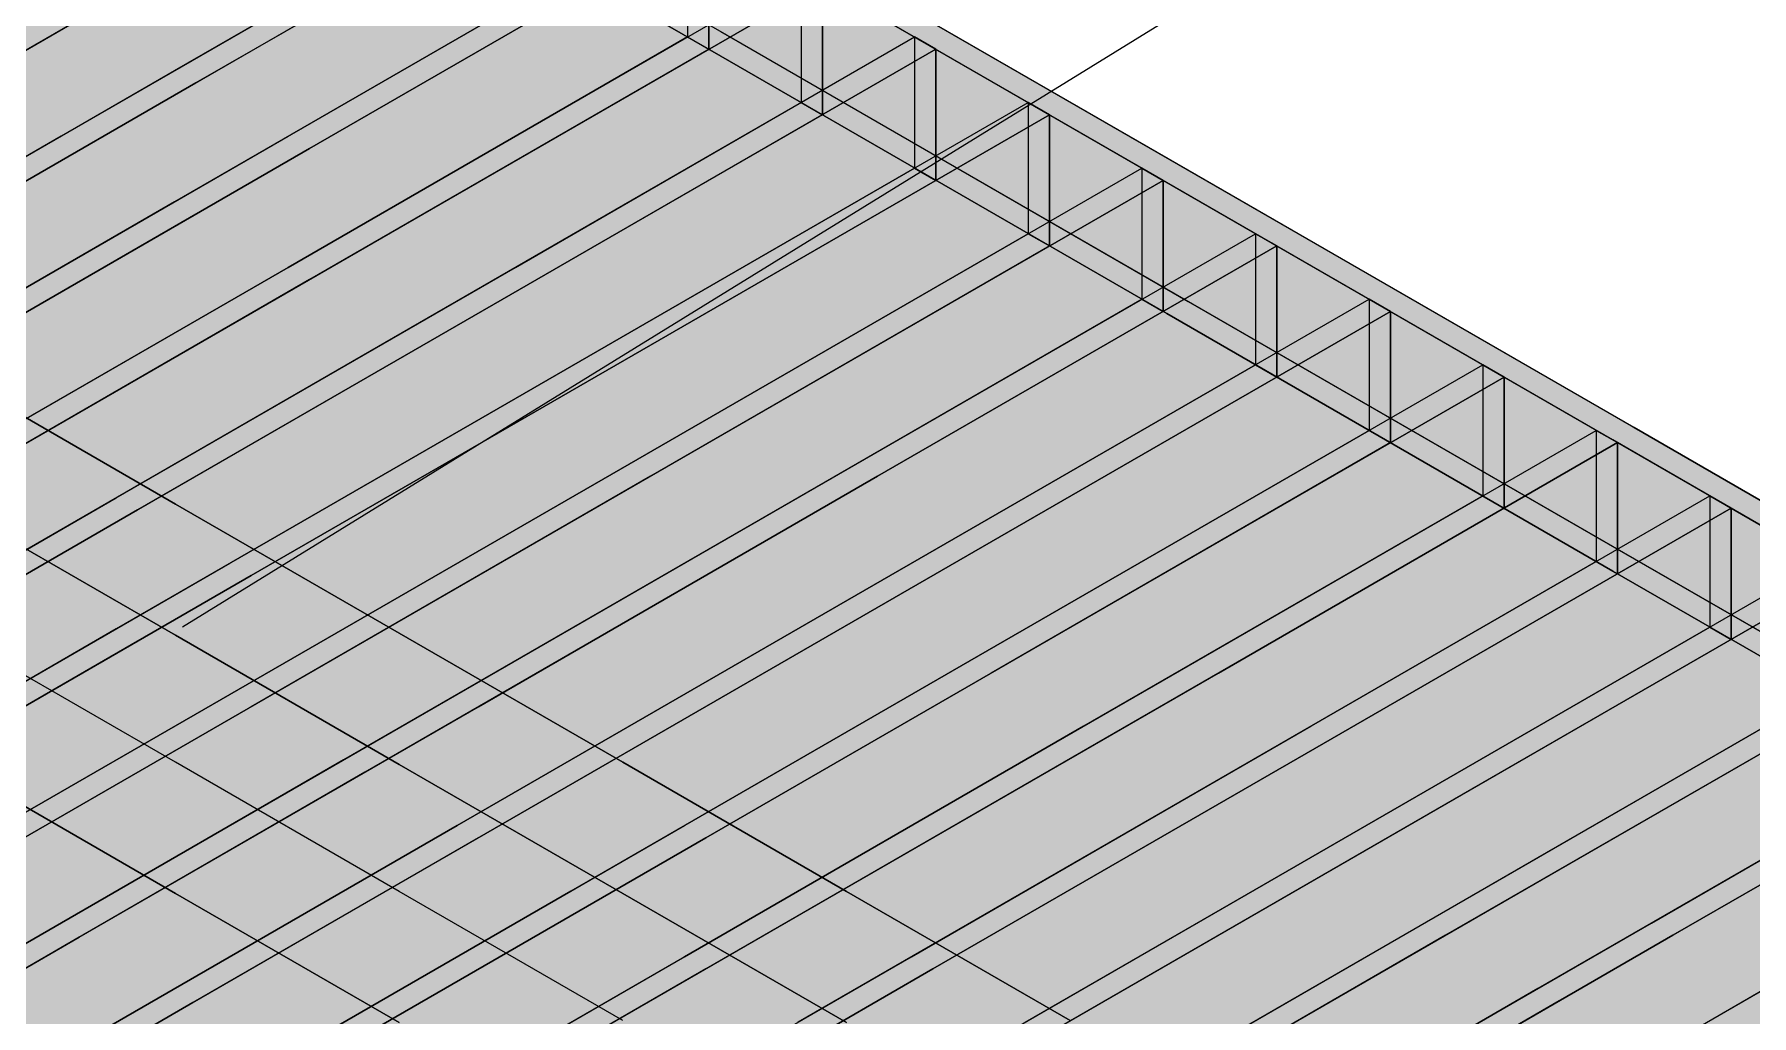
# Model space of a CAD drawing. Header units: metres. Extents: x 0 to 28.4, y 0 to 5.9.
# Drawn here: x 25.4418 to 25.7743, y 4.9459 to 5.136 of the extents above; entities that cross this region are included whole.
import ezdxf

# ---------------------------------------------------------------- set-up
doc = ezdxf.new("R2010")
doc.units = ezdxf.units.M
doc.header["$LTSCALE"] = 0.25
doc.layers.add('ISO-ARISTAS', color=8, linetype='CONTINUOUS')
doc.layers.add('ISO-CONCRETO-SUP', color=254, linetype='CONTINUOUS', true_color=0xe8e8e8)
doc.layers.add('LLAMADAS', color=30, linetype='CONTINUOUS', lineweight=18)

msp = doc.modelspace()

# ---------------------------------------------------------------- linework, layer by layer
at = {"layer": 'ISO-ARISTAS', "color": 250}
for p, q in [((25.49248, 5.18398), (25.57883, 5.13413)), ((25.49248, 5.18398), (25.57883, 5.13413)), ((25.5747, 5.13175), (25.48836, 5.1816)), ((25.5747, 5.13175), (25.48836, 5.1816)), ((25.48836, 5.1816), (25.5747, 5.13175)), ((25.48836, 5.1816), (25.5747, 5.13175)), ((25.50636, 5.17121), (25.42907, 5.12659)), ((25.50636, 5.17121), (25.42907, 5.12659)), ((25.46894, 5.12897), (25.54623, 5.17359)), ((25.46894, 5.12897), (25.54623, 5.17359)), ((25.47307, 5.12659), (25.55035, 5.17121)), ((25.55035, 5.17121), (25.47307, 5.12659)), ((25.44695, 5.11627), (25.52423, 5.16089)), ((25.52423, 5.16089), (25.44695, 5.11627)), ((25.49094, 5.11627), (25.56822, 5.16089)), ((25.49094, 5.11627), (25.56822, 5.16089)), ((25.56822, 5.16089), (25.56822, 5.13549)), ((25.56822, 5.16089), (25.56822, 5.13549)), ((25.52835, 5.15851), (25.45107, 5.11389)), ((25.52835, 5.15851), (25.45107, 5.11389)), ((25.49506, 5.11389), (25.57235, 5.15851)), ((25.57235, 5.15851), (25.49506, 5.11389)), ((25.57235, 5.13311), (25.57235, 5.15851)), ((25.57235, 5.15851), (25.57235, 5.13311)), ((25.66105, 5.1073), (25.5747, 5.15715)), ((25.66105, 5.1073), (25.5747, 5.15715)), ((25.66517, 5.10968), (25.57883, 5.15953)), ((25.57883, 5.15953), (25.66517, 5.10968)), ((25.46894, 5.10357), (25.54623, 5.14819)), ((25.54623, 5.14819), (25.46894, 5.10357)), ((25.51294, 5.10357), (25.59022, 5.14819)), ((25.51294, 5.10357), (25.59022, 5.14819)), ((25.59022, 5.14819), (25.59022, 5.12279)), ((25.59022, 5.14819), (25.59022, 5.12279)), ((25.68304, 5.09936), (25.5967, 5.14921)), ((25.5967, 5.14921), (25.68304, 5.09936)), ((25.55035, 5.14581), (25.47307, 5.10119)), ((25.55035, 5.14581), (25.47307, 5.10119)), ((25.51706, 5.10119), (25.59435, 5.14581)), ((25.59435, 5.14581), (25.51706, 5.10119)), ((25.59435, 5.12041), (25.59435, 5.14581)), ((25.59435, 5.14581), (25.59435, 5.12041)), ((25.5967, 5.14445), (25.68304, 5.0946)), ((25.5967, 5.14445), (25.68304, 5.0946)), ((25.37379, 5.09467), (25.45107, 5.13929)), ((25.45107, 5.13929), (25.37379, 5.09467)), ((25.49094, 5.09087), (25.56822, 5.13549)), ((25.56822, 5.13549), (25.49094, 5.09087)), ((25.53493, 5.09087), (25.61222, 5.13549)), ((25.53493, 5.09087), (25.61222, 5.13549)), ((25.56822, 5.13549), (25.57235, 5.13311)), ((25.56822, 5.13549), (25.57235, 5.13311)), ((25.66105, 5.08666), (25.5747, 5.13651)), ((25.66105, 5.08666), (25.5747, 5.13651)), ((25.57883, 5.13413), (25.66517, 5.08428)), ((25.57883, 5.13413), (25.66517, 5.08428)), ((25.61634, 5.13311), (25.61222, 5.13549)), ((25.61222, 5.13549), (25.61222, 5.11009)), ((25.61222, 5.13549), (25.61222, 5.11009)), ((25.61222, 5.13549), (25.61634, 5.13311)), ((25.57235, 5.13311), (25.49506, 5.08849)), ((25.57235, 5.13311), (25.49506, 5.08849)), ((25.53906, 5.08849), (25.61634, 5.13311)), ((25.61634, 5.13311), (25.53906, 5.08849)), ((25.66105, 5.0819), (25.5747, 5.13175)), ((25.66105, 5.0819), (25.5747, 5.13175)), ((25.5747, 5.13175), (25.66105, 5.0819)), ((25.5747, 5.13175), (25.66105, 5.0819)), ((25.61634, 5.10771), (25.61634, 5.13311)), ((25.61634, 5.13311), (25.61634, 5.10771)), ((25.39166, 5.08435), (25.46894, 5.12897)), ((25.39166, 5.08435), (25.46894, 5.12897)), ((25.39578, 5.08197), (25.47307, 5.12659)), ((25.47307, 5.12659), (25.39578, 5.08197)), ((25.51294, 5.07817), (25.59022, 5.12279)), ((25.59022, 5.12279), (25.51294, 5.07817)), ((25.55693, 5.07817), (25.63421, 5.12279)), ((25.55693, 5.07817), (25.63421, 5.12279)), ((25.59022, 5.12279), (25.59435, 5.12041)), ((25.59022, 5.12279), (25.59435, 5.12041)), ((25.63834, 5.12041), (25.63421, 5.12279)), ((25.63421, 5.12279), (25.63421, 5.09739)), ((25.63421, 5.12279), (25.63421, 5.09739)), ((25.63421, 5.12279), (25.63834, 5.12041)), ((25.59435, 5.12041), (25.51706, 5.07579)), ((25.59435, 5.12041), (25.51706, 5.07579)), ((25.56106, 5.07579), (25.63834, 5.12041)), ((25.63834, 5.12041), (25.56106, 5.07579)), ((25.63834, 5.09501), (25.63834, 5.12041)), ((25.63834, 5.12041), (25.63834, 5.09501)), ((25.36966, 5.07165), (25.44695, 5.11627)), ((25.44695, 5.11627), (25.36966, 5.07165)), ((25.45107, 5.11389), (25.37379, 5.06927)), ((25.45107, 5.11389), (25.37379, 5.06927)), ((25.41366, 5.07165), (25.49094, 5.11627)), ((25.41366, 5.07165), (25.49094, 5.11627)), ((25.41778, 5.06927), (25.49506, 5.11389)), ((25.49506, 5.11389), (25.41778, 5.06927)), ((25.53493, 5.06547), (25.61222, 5.11009)), ((25.61222, 5.11009), (25.53493, 5.06547)), ((25.61634, 5.10771), (25.53906, 5.06309)), ((25.61634, 5.10771), (25.53906, 5.06309)), ((25.57893, 5.06547), (25.65621, 5.11009)), ((25.57893, 5.06547), (25.65621, 5.11009)), ((25.58305, 5.06309), (25.66034, 5.10771)), ((25.66034, 5.10771), (25.58305, 5.06309)), ((25.61222, 5.11009), (25.61634, 5.10771)), ((25.61222, 5.11009), (25.61634, 5.10771)), ((25.66034, 5.10771), (25.65621, 5.11009)), ((25.65621, 5.11009), (25.65621, 5.08469)), ((25.65621, 5.11009), (25.65621, 5.08469)), ((25.65621, 5.11009), (25.66034, 5.10771)), ((25.66034, 5.08231), (25.66034, 5.10771)), ((25.66034, 5.10771), (25.66034, 5.08231)), ((25.74739, 5.05745), (25.66105, 5.1073)), ((25.74739, 5.05745), (25.66105, 5.1073)), ((25.75151, 5.05983), (25.66517, 5.10968)), ((25.66517, 5.10968), (25.75151, 5.05983)), ((25.39166, 5.05895), (25.46894, 5.10357)), ((25.46894, 5.10357), (25.39166, 5.05895)), ((25.47307, 5.10119), (25.39578, 5.05657)), ((25.47307, 5.10119), (25.39578, 5.05657)), ((25.43565, 5.05895), (25.51294, 5.10357)), ((25.43565, 5.05895), (25.51294, 5.10357)), ((25.43978, 5.05657), (25.51706, 5.10119)), ((25.51706, 5.10119), (25.43978, 5.05657)), ((25.55693, 5.05277), (25.63421, 5.09739)), ((25.63421, 5.09739), (25.55693, 5.05277)), ((25.60092, 5.05277), (25.67821, 5.09739)), ((25.60092, 5.05277), (25.67821, 5.09739)), ((25.63421, 5.09739), (25.63834, 5.09501)), ((25.63421, 5.09739), (25.63834, 5.09501)), ((25.68233, 5.09501), (25.67821, 5.09739)), ((25.67821, 5.09739), (25.67821, 5.07199)), ((25.67821, 5.09739), (25.67821, 5.07199)), ((25.67821, 5.09739), (25.68233, 5.09501)), ((25.76939, 5.04951), (25.68304, 5.09936)), ((25.68304, 5.09936), (25.76939, 5.04951)), ((25.63834, 5.09501), (25.56106, 5.05039)), ((25.63834, 5.09501), (25.56106, 5.05039)), ((25.60505, 5.05039), (25.68233, 5.09501)), ((25.68233, 5.09501), (25.60505, 5.05039)), ((25.68233, 5.06961), (25.68233, 5.09501)), ((25.68233, 5.09501), (25.68233, 5.06961)), ((25.68304, 5.0946), (25.76939, 5.04475)), ((25.68304, 5.0946), (25.76939, 5.04475)), ((25.41366, 5.04625), (25.49094, 5.09087)), ((25.49094, 5.09087), (25.41366, 5.04625)), ((25.45765, 5.04625), (25.53493, 5.09087)), ((25.45765, 5.04625), (25.53493, 5.09087)), ((25.49506, 5.08849), (25.41778, 5.04387)), ((25.49506, 5.08849), (25.41778, 5.04387)), ((25.46177, 5.04387), (25.53906, 5.08849)), ((25.53906, 5.08849), (25.46177, 5.04387)), ((25.57893, 5.04007), (25.65621, 5.08469)), ((25.65621, 5.08469), (25.57893, 5.04007)), ((25.62292, 5.04007), (25.70021, 5.08469)), ((25.62292, 5.04007), (25.70021, 5.08469)), ((25.65621, 5.08469), (25.66034, 5.08231)), ((25.65621, 5.08469), (25.66034, 5.08231)), ((25.74739, 5.03681), (25.66105, 5.08666)), ((25.74739, 5.03681), (25.66105, 5.08666)), ((25.66517, 5.08428), (25.75151, 5.03443)), ((25.66517, 5.08428), (25.75151, 5.03443)), ((25.70433, 5.08231), (25.70021, 5.08469)), ((25.70021, 5.08469), (25.70021, 5.05929)), ((25.70021, 5.08469), (25.70021, 5.05929)), ((25.70021, 5.08469), (25.70433, 5.08231)), ((25.66034, 5.08231), (25.58305, 5.03769)), ((25.66034, 5.08231), (25.58305, 5.03769)), ((25.62705, 5.03769), (25.70433, 5.08231)), ((25.70433, 5.08231), (25.62705, 5.03769)), ((25.74739, 5.03205), (25.66105, 5.0819)), ((25.74739, 5.03205), (25.66105, 5.0819)), ((25.66105, 5.0819), (25.74739, 5.03205)), ((25.66105, 5.0819), (25.74739, 5.03205)), ((25.70433, 5.05691), (25.70433, 5.08231)), ((25.70433, 5.08231), (25.70433, 5.05691)), ((25.43565, 5.03355), (25.51294, 5.07817)), ((25.51294, 5.07817), (25.43565, 5.03355)), ((25.47965, 5.03355), (25.55693, 5.07817)), ((25.47965, 5.03355), (25.55693, 5.07817)), ((25.51706, 5.07579), (25.43978, 5.03117)), ((25.51706, 5.07579), (25.43978, 5.03117)), ((25.48377, 5.03117), (25.56106, 5.07579)), ((25.56106, 5.07579), (25.48377, 5.03117)), ((25.60092, 5.02737), (25.67821, 5.07199)), ((25.67821, 5.07199), (25.60092, 5.02737)), ((25.64492, 5.02737), (25.7222, 5.07199)), ((25.64492, 5.02737), (25.7222, 5.07199)), ((25.67821, 5.07199), (25.68233, 5.06961)), ((25.67821, 5.07199), (25.68233, 5.06961)), ((25.72633, 5.06961), (25.7222, 5.07199)), ((25.7222, 5.07199), (25.7222, 5.04659)), ((25.7222, 5.07199), (25.7222, 5.04659)), ((25.7222, 5.07199), (25.72633, 5.06961)), ((25.46913, 5.045), (25.42583, 5.07)), ((25.42583, 5.07), (25.46913, 5.045)), ((25.68233, 5.06961), (25.60505, 5.02499)), ((25.68233, 5.06961), (25.60505, 5.02499)), ((25.64904, 5.02499), (25.72633, 5.06961)), ((25.72633, 5.06961), (25.64904, 5.02499)), ((25.72633, 5.04421), (25.72633, 5.06961)), ((25.72633, 5.06961), (25.72633, 5.04421)), ((25.45765, 5.02085), (25.53493, 5.06547)), ((25.53493, 5.06547), (25.45765, 5.02085)), ((25.50164, 5.02085), (25.57893, 5.06547)), ((25.50164, 5.02085), (25.57893, 5.06547)), ((25.53906, 5.06309), (25.46177, 5.01847)), ((25.53906, 5.06309), (25.46177, 5.01847)), ((25.50577, 5.01847), (25.58305, 5.06309)), ((25.58305, 5.06309), (25.50577, 5.01847)), ((25.62292, 5.01467), (25.70021, 5.05929)), ((25.70021, 5.05929), (25.62292, 5.01467)), ((25.66692, 5.01467), (25.7442, 5.05929)), ((25.66692, 5.01467), (25.7442, 5.05929)), ((25.70021, 5.05929), (25.70433, 5.05691)), ((25.70021, 5.05929), (25.70433, 5.05691)), ((25.74832, 5.05691), (25.7442, 5.05929)), ((25.7442, 5.05929), (25.7442, 5.03389)), ((25.7442, 5.05929), (25.7442, 5.03389)), ((25.7442, 5.05929), (25.74832, 5.05691)), ((25.83373, 5.0076), (25.74739, 5.05745)), ((25.83373, 5.0076), (25.74739, 5.05745)), ((25.83786, 5.00998), (25.75151, 5.05983)), ((25.75151, 5.05983), (25.83786, 5.00998)), ((25.70433, 5.05691), (25.62705, 5.01229)), ((25.70433, 5.05691), (25.62705, 5.01229)), ((25.67104, 5.01229), (25.74832, 5.05691)), ((25.74832, 5.05691), (25.67104, 5.01229)), ((25.74832, 5.03151), (25.74832, 5.05691)), ((25.74832, 5.05691), (25.74832, 5.03151)), ((25.47965, 5.00815), (25.55693, 5.05277)), ((25.55693, 5.05277), (25.47965, 5.00815)), ((25.52364, 5.00815), (25.60092, 5.05277)), ((25.52364, 5.00815), (25.60092, 5.05277)), ((25.56106, 5.05039), (25.48377, 5.00577)), ((25.56106, 5.05039), (25.48377, 5.00577)), ((25.52777, 5.00577), (25.60505, 5.05039)), ((25.60505, 5.05039), (25.52777, 5.00577)), ((25.85573, 4.99966), (25.76939, 5.04951)), ((25.76939, 5.04951), (25.85573, 4.99966)), ((25.38037, 5.00163), (25.45765, 5.04625)), ((25.38037, 5.00163), (25.45765, 5.04625)), ((25.46913, 5.0196), (25.42583, 5.0446)), ((25.42583, 5.0446), (25.46913, 5.0196)), ((25.42583, 5.0446), (25.46913, 5.0196)), ((25.42583, 5.0446), (25.46913, 5.0196)), ((25.51244, 5.02), (25.46913, 5.045)), ((25.46913, 5.045), (25.51244, 5.02)), ((25.64492, 5.00197), (25.7222, 5.04659)), ((25.7222, 5.04659), (25.64492, 5.00197)), ((25.72633, 5.04421), (25.64904, 4.99959)), ((25.72633, 5.04421), (25.64904, 4.99959)), ((25.68891, 5.00197), (25.7662, 5.04659)), ((25.68891, 5.00197), (25.7662, 5.04659)), ((25.69304, 4.99959), (25.77032, 5.04421)), ((25.77032, 5.04421), (25.69304, 4.99959)), ((25.7222, 5.04659), (25.72633, 5.04421)), ((25.7222, 5.04659), (25.72633, 5.04421)), ((25.77032, 5.04421), (25.7662, 5.04659)), ((25.7662, 5.04659), (25.7662, 5.02119)), ((25.7662, 5.04659), (25.7662, 5.02119)), ((25.7662, 5.04659), (25.77032, 5.04421)), ((25.76939, 5.04475), (25.85573, 4.9949)), ((25.76939, 5.04475), (25.85573, 4.9949)), ((25.77032, 5.01881), (25.77032, 5.04421)), ((25.77032, 5.04421), (25.77032, 5.01881)), ((25.38449, 4.99925), (25.46177, 5.04387)), ((25.46177, 5.04387), (25.38449, 4.99925)), ((25.50164, 4.99545), (25.57893, 5.04007)), ((25.57893, 5.04007), (25.50164, 4.99545)), ((25.58305, 5.03769), (25.50577, 4.99307)), ((25.58305, 5.03769), (25.50577, 4.99307)), ((25.54564, 4.99545), (25.62292, 5.04007)), ((25.54564, 4.99545), (25.62292, 5.04007)), ((25.54976, 4.99307), (25.62705, 5.03769)), ((25.62705, 5.03769), (25.54976, 4.99307)), ((25.83373, 4.98696), (25.74739, 5.03681)), ((25.83373, 4.98696), (25.74739, 5.03681)), ((25.75151, 5.03443), (25.83786, 4.98458)), ((25.75151, 5.03443), (25.83786, 4.98458)), ((25.40236, 4.98893), (25.47965, 5.03355)), ((25.40236, 4.98893), (25.47965, 5.03355)), ((25.40649, 4.98655), (25.48377, 5.03117)), ((25.48377, 5.03117), (25.40649, 4.98655)), ((25.66692, 4.98927), (25.7442, 5.03389)), ((25.7442, 5.03389), (25.66692, 4.98927)), ((25.74832, 5.03151), (25.67104, 4.98689)), ((25.74832, 5.03151), (25.67104, 4.98689)), ((25.71091, 4.98927), (25.78819, 5.03389)), ((25.71091, 4.98927), (25.78819, 5.03389)), ((25.71503, 4.98689), (25.79232, 5.03151)), ((25.79232, 5.03151), (25.71503, 4.98689)), ((25.7442, 5.03389), (25.74832, 5.03151)), ((25.7442, 5.03389), (25.74832, 5.03151)), ((25.83373, 4.9822), (25.74739, 5.03205)), ((25.83373, 4.9822), (25.74739, 5.03205)), ((25.74739, 5.03205), (25.83373, 4.9822)), ((25.74739, 5.03205), (25.83373, 4.9822)), ((25.52364, 4.98275), (25.60092, 5.02737)), ((25.60092, 5.02737), (25.52364, 4.98275)), ((25.60505, 5.02499), (25.52777, 4.98037)), ((25.60505, 5.02499), (25.52777, 4.98037)), ((25.56763, 4.98275), (25.64492, 5.02737)), ((25.56763, 4.98275), (25.64492, 5.02737)), ((25.57176, 4.98037), (25.64904, 5.02499)), ((25.64904, 5.02499), (25.57176, 4.98037)), ((25.38037, 4.97623), (25.45765, 5.02085)), ((25.45765, 5.02085), (25.38037, 4.97623)), ((25.42436, 4.97623), (25.50164, 5.02085)), ((25.42436, 4.97623), (25.50164, 5.02085)), ((25.68891, 4.97657), (25.7662, 5.02119)), ((25.7662, 5.02119), (25.68891, 4.97657)), ((25.73291, 4.97657), (25.81019, 5.02119)), ((25.73291, 4.97657), (25.81019, 5.02119)), ((25.7662, 5.02119), (25.77032, 5.01881)), ((25.7662, 5.02119), (25.77032, 5.01881)), ((25.46177, 5.01847), (25.38449, 4.97385)), ((25.46177, 5.01847), (25.38449, 4.97385)), ((25.46913, 4.995), (25.42583, 5.02)), ((25.46913, 4.995), (25.42583, 5.02)), ((25.42848, 4.97385), (25.50577, 5.01847)), ((25.50577, 5.01847), (25.42848, 4.97385)), ((25.51244, 4.9946), (25.46913, 5.0196)), ((25.46913, 5.0196), (25.51244, 4.9946)), ((25.46913, 5.0196), (25.51244, 4.9946)), ((25.46913, 5.0196), (25.51244, 4.9946)), ((25.55574, 4.995), (25.51244, 5.02)), ((25.51244, 5.02), (25.55574, 4.995)), ((25.77032, 5.01881), (25.69304, 4.97419)), ((25.77032, 5.01881), (25.69304, 4.97419)), ((25.73703, 4.97419), (25.81432, 5.01881)), ((25.81432, 5.01881), (25.73703, 4.97419)), ((25.54564, 4.97005), (25.62292, 5.01467)), ((25.62292, 5.01467), (25.54564, 4.97005)), ((25.58963, 4.97005), (25.66692, 5.01467)), ((25.58963, 4.97005), (25.66692, 5.01467)), ((25.62705, 5.01229), (25.54976, 4.96767)), ((25.62705, 5.01229), (25.54976, 4.96767)), ((25.59376, 4.96767), (25.67104, 5.01229)), ((25.67104, 5.01229), (25.59376, 4.96767)), ((25.40236, 4.96353), (25.47965, 5.00815)), ((25.47965, 5.00815), (25.40236, 4.96353)), ((25.44636, 4.96353), (25.52364, 5.00815)), ((25.44636, 4.96353), (25.52364, 5.00815)), ((25.71091, 4.96387), (25.78819, 5.00849)), ((25.78819, 5.00849), (25.71091, 4.96387)), ((25.7549, 4.96387), (25.83219, 5.00849)), ((25.7549, 4.96387), (25.83219, 5.00849)), ((25.48377, 5.00577), (25.40649, 4.96115)), ((25.48377, 5.00577), (25.40649, 4.96115)), ((25.45048, 4.96115), (25.52777, 5.00577)), ((25.52777, 5.00577), (25.45048, 4.96115)), ((25.79232, 5.00611), (25.71503, 4.96149)), ((25.79232, 5.00611), (25.71503, 4.96149)), ((25.75903, 4.96149), (25.83631, 5.00611)), ((25.83631, 5.00611), (25.75903, 4.96149)), ((25.56763, 4.95735), (25.64492, 5.00197)), ((25.64492, 5.00197), (25.56763, 4.95735)), ((25.61163, 4.95735), (25.68891, 5.00197)), ((25.61163, 4.95735), (25.68891, 5.00197)), ((25.64904, 4.99959), (25.57176, 4.95497)), ((25.64904, 4.99959), (25.57176, 4.95497)), ((25.61575, 4.95497), (25.69304, 4.99959)), ((25.69304, 4.99959), (25.61575, 4.95497)), ((25.42436, 4.95083), (25.50164, 4.99545)), ((25.50164, 4.99545), (25.42436, 4.95083)), ((25.46913, 4.9696), (25.42583, 4.9946)), ((25.42583, 4.9946), (25.46913, 4.9696)), ((25.46835, 4.95083), (25.54564, 4.99545)), ((25.46835, 4.95083), (25.54564, 4.99545)), ((25.51244, 4.97), (25.46913, 4.995)), ((25.51244, 4.97), (25.46913, 4.995)), ((25.55574, 4.9696), (25.51244, 4.9946)), ((25.51244, 4.9946), (25.55574, 4.9696)), ((25.51244, 4.9946), (25.55574, 4.9696)), ((25.51244, 4.9946), (25.55574, 4.9696)), ((25.59904, 4.97), (25.55574, 4.995)), ((25.55574, 4.995), (25.59904, 4.97)), ((25.73291, 4.95117), (25.81019, 4.99579)), ((25.81019, 4.99579), (25.73291, 4.95117)), ((25.50577, 4.99307), (25.42848, 4.94845)), ((25.50577, 4.99307), (25.42848, 4.94845)), ((25.47248, 4.94845), (25.54976, 4.99307)), ((25.54976, 4.99307), (25.47248, 4.94845)), ((25.81432, 4.99341), (25.73703, 4.94879)), ((25.81432, 4.99341), (25.73703, 4.94879)), ((25.58963, 4.94465), (25.66692, 4.98927)), ((25.66692, 4.98927), (25.58963, 4.94465)), ((25.63363, 4.94465), (25.71091, 4.98927)), ((25.63363, 4.94465), (25.71091, 4.98927)), ((25.67104, 4.98689), (25.59376, 4.94227)), ((25.67104, 4.98689), (25.59376, 4.94227)), ((25.63775, 4.94227), (25.71503, 4.98689)), ((25.71503, 4.98689), (25.63775, 4.94227)), ((25.44636, 4.93813), (25.52364, 4.98275)), ((25.52364, 4.98275), (25.44636, 4.93813)), ((25.49035, 4.93813), (25.56763, 4.98275)), ((25.49035, 4.93813), (25.56763, 4.98275)), ((25.7549, 4.93847), (25.83219, 4.98309)), ((25.83219, 4.98309), (25.7549, 4.93847)), ((25.52777, 4.98037), (25.45048, 4.93575)), ((25.52777, 4.98037), (25.45048, 4.93575)), ((25.49448, 4.93575), (25.57176, 4.98037)), ((25.57176, 4.98037), (25.49448, 4.93575)), ((25.61163, 4.93195), (25.68891, 4.97657)), ((25.68891, 4.97657), (25.61163, 4.93195)), ((25.65562, 4.93195), (25.73291, 4.97657)), ((25.65562, 4.93195), (25.73291, 4.97657)), ((25.69304, 4.97419), (25.61575, 4.92957)), ((25.69304, 4.97419), (25.61575, 4.92957)), ((25.65975, 4.92957), (25.73703, 4.97419)), ((25.73703, 4.97419), (25.65975, 4.92957)), ((25.46835, 4.92543), (25.54564, 4.97005)), ((25.54564, 4.97005), (25.46835, 4.92543)), ((25.51244, 4.9446), (25.46913, 4.9696)), ((25.46913, 4.9696), (25.51244, 4.9446)), ((25.54976, 4.96767), (25.47248, 4.92305)), ((25.54976, 4.96767), (25.47248, 4.92305)), ((25.51235, 4.92543), (25.58963, 4.97005)), ((25.51235, 4.92543), (25.58963, 4.97005)), ((25.55574, 4.945), (25.51244, 4.97)), ((25.55574, 4.945), (25.51244, 4.97)), ((25.51647, 4.92305), (25.59376, 4.96767)), ((25.59376, 4.96767), (25.51647, 4.92305)), ((25.59904, 4.9446), (25.55574, 4.9696)), ((25.55574, 4.9696), (25.59904, 4.9446)), ((25.55574, 4.9696), (25.59904, 4.9446)), ((25.55574, 4.9696), (25.59904, 4.9446)), ((25.64234, 4.945), (25.59904, 4.97)), ((25.59904, 4.97), (25.64234, 4.945)), ((25.36907, 4.91891), (25.44636, 4.96353)), ((25.36907, 4.91891), (25.44636, 4.96353)), ((25.3732, 4.91653), (25.45048, 4.96115)), ((25.45048, 4.96115), (25.3732, 4.91653)), ((25.63363, 4.91925), (25.71091, 4.96387)), ((25.71091, 4.96387), (25.63363, 4.91925)), ((25.71503, 4.96149), (25.63775, 4.91687)), ((25.71503, 4.96149), (25.63775, 4.91687)), ((25.67762, 4.91925), (25.7549, 4.96387)), ((25.67762, 4.91925), (25.7549, 4.96387)), ((25.68174, 4.91687), (25.75903, 4.96149)), ((25.75903, 4.96149), (25.68174, 4.91687)), ((25.49035, 4.91273), (25.56763, 4.95735)), ((25.56763, 4.95735), (25.49035, 4.91273)), ((25.57176, 4.95497), (25.49448, 4.91035)), ((25.57176, 4.95497), (25.49448, 4.91035)), ((25.53434, 4.91273), (25.61163, 4.95735)), ((25.53434, 4.91273), (25.61163, 4.95735)), ((25.53847, 4.91035), (25.61575, 4.95497)), ((25.61575, 4.95497), (25.53847, 4.91035)), ((25.65562, 4.90655), (25.73291, 4.95117)), ((25.73291, 4.95117), (25.65562, 4.90655)), ((25.69962, 4.90655), (25.7769, 4.95117)), ((25.69962, 4.90655), (25.7769, 4.95117)), ((25.39107, 4.90621), (25.46835, 4.95083)), ((25.39107, 4.90621), (25.46835, 4.95083)), ((25.39519, 4.90383), (25.47248, 4.94845)), ((25.47248, 4.94845), (25.39519, 4.90383)), ((25.73703, 4.94879), (25.65975, 4.90417)), ((25.73703, 4.94879), (25.65975, 4.90417))]:
    msp.add_line(p, q, dxfattribs=at)
at = {"layer": 'ISO-CONCRETO-SUP', "true_color": 0x4a5461}
for points in [[(25.48836, 5.1816), (25.5747, 5.13175), (25.48836, 5.207), (25.5747, 5.15715)], [(25.49248, 5.18398), (25.57883, 5.13413), (25.49248, 5.20938), (25.57883, 5.15953)], [(25.48836, 5.1816), (25.5747, 5.13175), (25.48836, 5.18636), (25.5747, 5.13651)], [(25.56822, 5.13549), (25.57235, 5.13311), (25.56822, 5.16089), (25.57235, 5.15851)], [(25.5747, 5.13175), (25.66105, 5.0819), (25.5747, 5.15715), (25.66105, 5.1073)], [(25.57883, 5.13413), (25.66517, 5.08428), (25.57883, 5.15953), (25.66517, 5.10968)], [(25.59022, 5.12279), (25.59435, 5.12041), (25.59022, 5.14819), (25.59435, 5.14581)], [(25.5967, 5.14445), (25.68304, 5.0946), (25.5967, 5.14921), (25.68304, 5.09936)], [(25.5747, 5.13175), (25.66105, 5.0819), (25.5747, 5.13651), (25.66105, 5.08666)], [(25.61222, 5.11009), (25.61634, 5.10771), (25.61222, 5.13549), (25.61634, 5.13311)], [(25.63421, 5.09739), (25.63834, 5.09501), (25.63421, 5.12279), (25.63834, 5.12041)], [(25.65621, 5.08469), (25.66034, 5.08231), (25.65621, 5.11009), (25.66034, 5.10771)], [(25.66105, 5.0819), (25.74739, 5.03205), (25.66105, 5.1073), (25.74739, 5.05745)], [(25.66517, 5.08428), (25.75151, 5.03443), (25.66517, 5.10968), (25.75151, 5.05983)], [(25.67821, 5.07199), (25.68233, 5.06961), (25.67821, 5.09739), (25.68233, 5.09501)], [(25.68304, 5.0946), (25.76939, 5.04475), (25.68304, 5.09936), (25.76939, 5.04951)], [(25.66105, 5.0819), (25.74739, 5.03205), (25.66105, 5.08666), (25.74739, 5.03681)], [(25.70021, 5.05929), (25.70433, 5.05691), (25.70021, 5.08469), (25.70433, 5.08231)], [(25.7222, 5.04659), (25.72633, 5.04421), (25.7222, 5.07199), (25.72633, 5.06961)], [(25.7442, 5.03389), (25.74832, 5.03151), (25.7442, 5.05929), (25.74832, 5.05691)], [(25.74739, 5.03205), (25.83373, 4.9822), (25.74739, 5.05745), (25.83373, 5.0076)], [(25.75151, 5.03443), (25.83786, 4.98458), (25.75151, 5.05983), (25.83786, 5.00998)], [(25.76939, 5.04475), (25.85573, 4.9949), (25.76939, 5.04951), (25.85573, 4.99966)], [(25.7662, 5.02119), (25.77032, 5.01881), (25.7662, 5.04659), (25.77032, 5.04421)], [(25.74739, 5.03205), (25.83373, 4.9822), (25.74739, 5.03681), (25.83373, 4.98696)]]:
    msp.add_solid(points, dxfattribs=at)
at = {"layer": 'ISO-CONCRETO-SUP', "true_color": 0x424b57}
for points in [[(25.50223, 5.17359), (25.42495, 5.12897), (25.50223, 5.19899), (25.42495, 5.15437)], [(25.50636, 5.17121), (25.42907, 5.12659), (25.50636, 5.19661), (25.42907, 5.15199)], [(25.52423, 5.16089), (25.44695, 5.11627), (25.52423, 5.18629), (25.44695, 5.14167)], [(25.52835, 5.15851), (25.45107, 5.11389), (25.52835, 5.18391), (25.45107, 5.13929)], [(25.54623, 5.14819), (25.46894, 5.10357), (25.54623, 5.17359), (25.46894, 5.12897)], [(25.55035, 5.14581), (25.47307, 5.10119), (25.55035, 5.17121), (25.47307, 5.12659)], [(25.56822, 5.13549), (25.49094, 5.09087), (25.56822, 5.16089), (25.49094, 5.11627)], [(25.57235, 5.13311), (25.49506, 5.08849), (25.57235, 5.15851), (25.49506, 5.11389)], [(25.59022, 5.12279), (25.51294, 5.07817), (25.59022, 5.14819), (25.51294, 5.10357)], [(25.59435, 5.12041), (25.51706, 5.07579), (25.59435, 5.14581), (25.51706, 5.10119)], [(25.44695, 5.11627), (25.36966, 5.07165), (25.44695, 5.14167), (25.36966, 5.09705)], [(25.45107, 5.11389), (25.37379, 5.06927), (25.45107, 5.13929), (25.37379, 5.09467)], [(25.61222, 5.11009), (25.53493, 5.06547), (25.61222, 5.13549), (25.53493, 5.09087)], [(25.61634, 5.10771), (25.53906, 5.06309), (25.61634, 5.13311), (25.53906, 5.08849)], [(25.46894, 5.10357), (25.39166, 5.05895), (25.46894, 5.12897), (25.39166, 5.08435)], [(25.47307, 5.10119), (25.39578, 5.05657), (25.47307, 5.12659), (25.39578, 5.08197)], [(25.63421, 5.09739), (25.55693, 5.05277), (25.63421, 5.12279), (25.55693, 5.07817)], [(25.63834, 5.09501), (25.56106, 5.05039), (25.63834, 5.12041), (25.56106, 5.07579)], [(25.49094, 5.09087), (25.41366, 5.04625), (25.49094, 5.11627), (25.41366, 5.07165)], [(25.49506, 5.08849), (25.41778, 5.04387), (25.49506, 5.11389), (25.41778, 5.06927)], [(25.65621, 5.08469), (25.57893, 5.04007), (25.65621, 5.11009), (25.57893, 5.06547)], [(25.66034, 5.08231), (25.58305, 5.03769), (25.66034, 5.10771), (25.58305, 5.06309)], [(25.51294, 5.07817), (25.43565, 5.03355), (25.51294, 5.10357), (25.43565, 5.05895)], [(25.51706, 5.07579), (25.43978, 5.03117), (25.51706, 5.10119), (25.43978, 5.05657)], [(25.67821, 5.07199), (25.60092, 5.02737), (25.67821, 5.09739), (25.60092, 5.05277)], [(25.68233, 5.06961), (25.60505, 5.02499), (25.68233, 5.09501), (25.60505, 5.05039)], [(25.53493, 5.06547), (25.45765, 5.02085), (25.53493, 5.09087), (25.45765, 5.04625)], [(25.53906, 5.06309), (25.46177, 5.01847), (25.53906, 5.08849), (25.46177, 5.04387)], [(25.70021, 5.05929), (25.62292, 5.01467), (25.70021, 5.08469), (25.62292, 5.04007)], [(25.70433, 5.05691), (25.62705, 5.01229), (25.70433, 5.08231), (25.62705, 5.03769)], [(25.55693, 5.05277), (25.47965, 5.00815), (25.55693, 5.07817), (25.47965, 5.03355)], [(25.56106, 5.05039), (25.48377, 5.00577), (25.56106, 5.07579), (25.48377, 5.03117)], [(25.7222, 5.04659), (25.64492, 5.00197), (25.7222, 5.07199), (25.64492, 5.02737)], [(25.72633, 5.04421), (25.64904, 4.99959), (25.72633, 5.06961), (25.64904, 5.02499)], [(25.57893, 5.04007), (25.50164, 4.99545), (25.57893, 5.06547), (25.50164, 5.02085)], [(25.58305, 5.03769), (25.50577, 4.99307), (25.58305, 5.06309), (25.50577, 5.01847)], [(25.7442, 5.03389), (25.66692, 4.98927), (25.7442, 5.05929), (25.66692, 5.01467)], [(25.74832, 5.03151), (25.67104, 4.98689), (25.74832, 5.05691), (25.67104, 5.01229)], [(25.60092, 5.02737), (25.52364, 4.98275), (25.60092, 5.05277), (25.52364, 5.00815)], [(25.60505, 5.02499), (25.52777, 4.98037), (25.60505, 5.05039), (25.52777, 5.00577)], [(25.45765, 5.02085), (25.38037, 4.97623), (25.45765, 5.04625), (25.38037, 5.00163)], [(25.7662, 5.02119), (25.68891, 4.97657), (25.7662, 5.04659), (25.68891, 5.00197)], [(25.77032, 5.01881), (25.69304, 4.97419), (25.77032, 5.04421), (25.69304, 4.99959)], [(25.46177, 5.01847), (25.38449, 4.97385), (25.46177, 5.04387), (25.38449, 4.99925)], [(25.62292, 5.01467), (25.54564, 4.97005), (25.62292, 5.04007), (25.54564, 4.99545)], [(25.62705, 5.01229), (25.54976, 4.96767), (25.62705, 5.03769), (25.54976, 4.99307)], [(25.47965, 5.00815), (25.40236, 4.96353), (25.47965, 5.03355), (25.40236, 4.98893)], [(25.48377, 5.00577), (25.40649, 4.96115), (25.48377, 5.03117), (25.40649, 4.98655)], [(25.78819, 5.00849), (25.71091, 4.96387), (25.78819, 5.03389), (25.71091, 4.98927)], [(25.79232, 5.00611), (25.71503, 4.96149), (25.79232, 5.03151), (25.71503, 4.98689)], [(25.64492, 5.00197), (25.56763, 4.95735), (25.64492, 5.02737), (25.56763, 4.98275)], [(25.64904, 4.99959), (25.57176, 4.95497), (25.64904, 5.02499), (25.57176, 4.98037)], [(25.50164, 4.99545), (25.42436, 4.95083), (25.50164, 5.02085), (25.42436, 4.97623)], [(25.81019, 4.99579), (25.73291, 4.95117), (25.81019, 5.02119), (25.73291, 4.97657)], [(25.50577, 4.99307), (25.42848, 4.94845), (25.50577, 5.01847), (25.42848, 4.97385)], [(25.81432, 4.99341), (25.73703, 4.94879), (25.81432, 5.01881), (25.73703, 4.97419)], [(25.66692, 4.98927), (25.58963, 4.94465), (25.66692, 5.01467), (25.58963, 4.97005)], [(25.67104, 4.98689), (25.59376, 4.94227), (25.67104, 5.01229), (25.59376, 4.96767)], [(25.52364, 4.98275), (25.44636, 4.93813), (25.52364, 5.00815), (25.44636, 4.96353)], [(25.83219, 4.98309), (25.7549, 4.93847), (25.83219, 5.00849), (25.7549, 4.96387)], [(25.52777, 4.98037), (25.45048, 4.93575), (25.52777, 5.00577), (25.45048, 4.96115)], [(25.83631, 4.98071), (25.75903, 4.93609), (25.83631, 5.00611), (25.75903, 4.96149)], [(25.68891, 4.97657), (25.61163, 4.93195), (25.68891, 5.00197), (25.61163, 4.95735)], [(25.69304, 4.97419), (25.61575, 4.92957), (25.69304, 4.99959), (25.61575, 4.95497)], [(25.54564, 4.97005), (25.46835, 4.92543), (25.54564, 4.99545), (25.46835, 4.95083)], [(25.54976, 4.96767), (25.47248, 4.92305), (25.54976, 4.99307), (25.47248, 4.94845)], [(25.71091, 4.96387), (25.63363, 4.91925), (25.71091, 4.98927), (25.63363, 4.94465)], [(25.71503, 4.96149), (25.63775, 4.91687), (25.71503, 4.98689), (25.63775, 4.94227)], [(25.56763, 4.95735), (25.49035, 4.91273), (25.56763, 4.98275), (25.49035, 4.93813)], [(25.57176, 4.95497), (25.49448, 4.91035), (25.57176, 4.98037), (25.49448, 4.93575)], [(25.73291, 4.95117), (25.65562, 4.90655), (25.73291, 4.97657), (25.65562, 4.93195)], [(25.73703, 4.94879), (25.65975, 4.90417), (25.73703, 4.97419), (25.65975, 4.92957)], [(25.58963, 4.94465), (25.51235, 4.90003), (25.58963, 4.97005), (25.51235, 4.92543)], [(25.59376, 4.94227), (25.51647, 4.89765), (25.59376, 4.96767), (25.51647, 4.92305)], [(25.44636, 4.93813), (25.36907, 4.89351), (25.44636, 4.96353), (25.36907, 4.91891)], [(25.45048, 4.93575), (25.3732, 4.89113), (25.45048, 4.96115), (25.3732, 4.91653)], [(25.7549, 4.93847), (25.67762, 4.89385), (25.7549, 4.96387), (25.67762, 4.91925)], [(25.75903, 4.93609), (25.68174, 4.89147), (25.75903, 4.96149), (25.68174, 4.91687)], [(25.61163, 4.93195), (25.53434, 4.88733), (25.61163, 4.95735), (25.53434, 4.91273)], [(25.61575, 4.92957), (25.53847, 4.88495), (25.61575, 4.95497), (25.53847, 4.91035)], [(25.7769, 4.92577), (25.69962, 4.88115), (25.7769, 4.95117), (25.69962, 4.90655)], [(25.46835, 4.92543), (25.39107, 4.88081), (25.46835, 4.95083), (25.39107, 4.90621)], [(25.47248, 4.92305), (25.39519, 4.87843), (25.47248, 4.94845), (25.39519, 4.90383)], [(25.78103, 4.92339), (25.70374, 4.87877), (25.78103, 4.94879), (25.70374, 4.90417)]]:
    msp.add_solid(points, dxfattribs=at)
at = {"layer": 'ISO-CONCRETO-SUP', "true_color": 0x525d6b}
for points in [[(25.51036, 5.1943), (25.5967, 5.14445), (25.48836, 5.1816), (25.5747, 5.13175)], [(25.49248, 5.18398), (25.57883, 5.13413), (25.48836, 5.1816), (25.5747, 5.13175)], [(25.50223, 5.17359), (25.50636, 5.17121), (25.42495, 5.12897), (25.42907, 5.12659)], [(25.54623, 5.17359), (25.55035, 5.17121), (25.46894, 5.12897), (25.47307, 5.12659)], [(25.52423, 5.16089), (25.52835, 5.15851), (25.44695, 5.11627), (25.45107, 5.11389)], [(25.56822, 5.16089), (25.57235, 5.15851), (25.49094, 5.11627), (25.49506, 5.11389)], [(25.57883, 5.15953), (25.66517, 5.10968), (25.5747, 5.15715), (25.66105, 5.1073)], [(25.54623, 5.14819), (25.55035, 5.14581), (25.46894, 5.10357), (25.47307, 5.10119)], [(25.59022, 5.14819), (25.59435, 5.14581), (25.51294, 5.10357), (25.51706, 5.10119)], [(25.5967, 5.14921), (25.68304, 5.09936), (25.5747, 5.13651), (25.66105, 5.08666)], [(25.5967, 5.14445), (25.68304, 5.0946), (25.5747, 5.13175), (25.66105, 5.0819)], [(25.44695, 5.14167), (25.45107, 5.13929), (25.36966, 5.09705), (25.37379, 5.09467)], [(25.56822, 5.13549), (25.57235, 5.13311), (25.49094, 5.09087), (25.49506, 5.08849)], [(25.61222, 5.13549), (25.61634, 5.13311), (25.53493, 5.09087), (25.53906, 5.08849)], [(25.57883, 5.13413), (25.66517, 5.08428), (25.5747, 5.13175), (25.66105, 5.0819)], [(25.46894, 5.12897), (25.47307, 5.12659), (25.39166, 5.08435), (25.39578, 5.08197)], [(25.59022, 5.12279), (25.59435, 5.12041), (25.51294, 5.07817), (25.51706, 5.07579)], [(25.63421, 5.12279), (25.63834, 5.12041), (25.55693, 5.07817), (25.56106, 5.07579)], [(25.44695, 5.11627), (25.45107, 5.11389), (25.36966, 5.07165), (25.37379, 5.06927)], [(25.49094, 5.11627), (25.49506, 5.11389), (25.41366, 5.07165), (25.41778, 5.06927)], [(25.61222, 5.11009), (25.61634, 5.10771), (25.53493, 5.06547), (25.53906, 5.06309)], [(25.65621, 5.11009), (25.66034, 5.10771), (25.57893, 5.06547), (25.58305, 5.06309)], [(25.66517, 5.10968), (25.75151, 5.05983), (25.66105, 5.1073), (25.74739, 5.05745)], [(25.46894, 5.10357), (25.47307, 5.10119), (25.39166, 5.05895), (25.39578, 5.05657)], [(25.51294, 5.10357), (25.51706, 5.10119), (25.43565, 5.05895), (25.43978, 5.05657)], [(25.63421, 5.09739), (25.63834, 5.09501), (25.55693, 5.05277), (25.56106, 5.05039)], [(25.67821, 5.09739), (25.68233, 5.09501), (25.60092, 5.05277), (25.60505, 5.05039)], [(25.68304, 5.09936), (25.76939, 5.04951), (25.66105, 5.08666), (25.74739, 5.03681)], [(25.68304, 5.0946), (25.76939, 5.04475), (25.66105, 5.0819), (25.74739, 5.03205)], [(25.49094, 5.09087), (25.49506, 5.08849), (25.41366, 5.04625), (25.41778, 5.04387)], [(25.53493, 5.09087), (25.53906, 5.08849), (25.45765, 5.04625), (25.46177, 5.04387)], [(25.65621, 5.08469), (25.66034, 5.08231), (25.57893, 5.04007), (25.58305, 5.03769)], [(25.70021, 5.08469), (25.70433, 5.08231), (25.62292, 5.04007), (25.62705, 5.03769)], [(25.66517, 5.08428), (25.75151, 5.03443), (25.66105, 5.0819), (25.74739, 5.03205)], [(25.51294, 5.07817), (25.51706, 5.07579), (25.43565, 5.03355), (25.43978, 5.03117)], [(25.55693, 5.07817), (25.56106, 5.07579), (25.47965, 5.03355), (25.48377, 5.03117)], [(25.67821, 5.07199), (25.68233, 5.06961), (25.60092, 5.02737), (25.60505, 5.02499)], [(25.7222, 5.07199), (25.72633, 5.06961), (25.64492, 5.02737), (25.64904, 5.02499)], [(25.53493, 5.06547), (25.53906, 5.06309), (25.45765, 5.02085), (25.46177, 5.01847)], [(25.57893, 5.06547), (25.58305, 5.06309), (25.50164, 5.02085), (25.50577, 5.01847)], [(25.70021, 5.05929), (25.70433, 5.05691), (25.62292, 5.01467), (25.62705, 5.01229)], [(25.7442, 5.05929), (25.74832, 5.05691), (25.66692, 5.01467), (25.67104, 5.01229)], [(25.75151, 5.05983), (25.83786, 5.00998), (25.74739, 5.05745), (25.83373, 5.0076)], [(25.55693, 5.05277), (25.56106, 5.05039), (25.47965, 5.00815), (25.48377, 5.00577)], [(25.60092, 5.05277), (25.60505, 5.05039), (25.52364, 5.00815), (25.52777, 5.00577)], [(25.76939, 5.04951), (25.85573, 4.99966), (25.74739, 5.03681), (25.83373, 4.98696)], [(25.45765, 5.04625), (25.46177, 5.04387), (25.38037, 5.00163), (25.38449, 4.99925)], [(25.7222, 5.04659), (25.72633, 5.04421), (25.64492, 5.00197), (25.64904, 4.99959)], [(25.7662, 5.04659), (25.77032, 5.04421), (25.68891, 5.00197), (25.69304, 4.99959)], [(25.76939, 5.04475), (25.85573, 4.9949), (25.74739, 5.03205), (25.83373, 4.9822)], [(25.57893, 5.04007), (25.58305, 5.03769), (25.50164, 4.99545), (25.50577, 4.99307)], [(25.62292, 5.04007), (25.62705, 5.03769), (25.54564, 4.99545), (25.54976, 4.99307)], [(25.75151, 5.03443), (25.83786, 4.98458), (25.74739, 5.03205), (25.83373, 4.9822)], [(25.47965, 5.03355), (25.48377, 5.03117), (25.40236, 4.98893), (25.40649, 4.98655)], [(25.7442, 5.03389), (25.74832, 5.03151), (25.66692, 4.98927), (25.67104, 4.98689)], [(25.78819, 5.03389), (25.79232, 5.03151), (25.71091, 4.98927), (25.71503, 4.98689)], [(25.60092, 5.02737), (25.60505, 5.02499), (25.52364, 4.98275), (25.52777, 4.98037)], [(25.64492, 5.02737), (25.64904, 5.02499), (25.56763, 4.98275), (25.57176, 4.98037)], [(25.45765, 5.02085), (25.46177, 5.01847), (25.38037, 4.97623), (25.38449, 4.97385)], [(25.50164, 5.02085), (25.50577, 5.01847), (25.42436, 4.97623), (25.42848, 4.97385)], [(25.7662, 5.02119), (25.77032, 5.01881), (25.68891, 4.97657), (25.69304, 4.97419)], [(25.81019, 5.02119), (25.81432, 5.01881), (25.73291, 4.97657), (25.73703, 4.97419)], [(25.62292, 5.01467), (25.62705, 5.01229), (25.54564, 4.97005), (25.54976, 4.96767)], [(25.66692, 5.01467), (25.67104, 5.01229), (25.58963, 4.97005), (25.59376, 4.96767)], [(25.47965, 5.00815), (25.48377, 5.00577), (25.40236, 4.96353), (25.40649, 4.96115)], [(25.52364, 5.00815), (25.52777, 5.00577), (25.44636, 4.96353), (25.45048, 4.96115)], [(25.78819, 5.00849), (25.79232, 5.00611), (25.71091, 4.96387), (25.71503, 4.96149)], [(25.83219, 5.00849), (25.83631, 5.00611), (25.7549, 4.96387), (25.75903, 4.96149)], [(25.64492, 5.00197), (25.64904, 4.99959), (25.56763, 4.95735), (25.57176, 4.95497)], [(25.68891, 5.00197), (25.69304, 4.99959), (25.61163, 4.95735), (25.61575, 4.95497)], [(25.50164, 4.99545), (25.50577, 4.99307), (25.42436, 4.95083), (25.42848, 4.94845)], [(25.54564, 4.99545), (25.54976, 4.99307), (25.46835, 4.95083), (25.47248, 4.94845)], [(25.81019, 4.99579), (25.81432, 4.99341), (25.73291, 4.95117), (25.73703, 4.94879)], [(25.66692, 4.98927), (25.67104, 4.98689), (25.58963, 4.94465), (25.59376, 4.94227)], [(25.71091, 4.98927), (25.71503, 4.98689), (25.63363, 4.94465), (25.63775, 4.94227)], [(25.52364, 4.98275), (25.52777, 4.98037), (25.44636, 4.93813), (25.45048, 4.93575)], [(25.56763, 4.98275), (25.57176, 4.98037), (25.49035, 4.93813), (25.49448, 4.93575)], [(25.83219, 4.98309), (25.83631, 4.98071), (25.7549, 4.93847), (25.75903, 4.93609)], [(25.68891, 4.97657), (25.69304, 4.97419), (25.61163, 4.93195), (25.61575, 4.92957)], [(25.73291, 4.97657), (25.73703, 4.97419), (25.65562, 4.93195), (25.65975, 4.92957)], [(25.54564, 4.97005), (25.54976, 4.96767), (25.46835, 4.92543), (25.47248, 4.92305)], [(25.58963, 4.97005), (25.59376, 4.96767), (25.51235, 4.92543), (25.51647, 4.92305)], [(25.44636, 4.96353), (25.45048, 4.96115), (25.36907, 4.91891), (25.3732, 4.91653)], [(25.71091, 4.96387), (25.71503, 4.96149), (25.63363, 4.91925), (25.63775, 4.91687)], [(25.7549, 4.96387), (25.75903, 4.96149), (25.67762, 4.91925), (25.68174, 4.91687)], [(25.56763, 4.95735), (25.57176, 4.95497), (25.49035, 4.91273), (25.49448, 4.91035)], [(25.61163, 4.95735), (25.61575, 4.95497), (25.53434, 4.91273), (25.53847, 4.91035)], [(25.73291, 4.95117), (25.73703, 4.94879), (25.65562, 4.90655), (25.65975, 4.90417)], [(25.7769, 4.95117), (25.78103, 4.94879), (25.69962, 4.90655), (25.70374, 4.90417)], [(25.46835, 4.95083), (25.47248, 4.94845), (25.39107, 4.90621), (25.39519, 4.90383)]]:
    msp.add_solid(points, dxfattribs=at)
at = {"layer": 'ISO-CONCRETO-SUP', "true_color": 0xb8b8b3}
for points in [[(25.42583, 5.07), (25.46913, 5.045), (25.38253, 5.045), (25.42583, 5.02)], [(25.42583, 5.0446), (25.46913, 5.0196), (25.38253, 5.0196), (25.42583, 4.9946)], [(25.42583, 5.0446), (25.46913, 5.0196), (25.38253, 5.0196), (25.42583, 4.9946)], [(25.46913, 5.045), (25.51244, 5.02), (25.42583, 5.02), (25.46913, 4.995)], [(25.46913, 5.0196), (25.51244, 4.9946), (25.42583, 4.9946), (25.46913, 4.9696)], [(25.46913, 5.0196), (25.51244, 4.9946), (25.42583, 4.9946), (25.46913, 4.9696)], [(25.51244, 5.02), (25.55574, 4.995), (25.46913, 4.995), (25.51244, 4.97)], [(25.42583, 4.9946), (25.46913, 4.9696), (25.38253, 4.9696), (25.42583, 4.9446)], [(25.51244, 4.9946), (25.55574, 4.9696), (25.46913, 4.9696), (25.51244, 4.9446)], [(25.51244, 4.9946), (25.55574, 4.9696), (25.46913, 4.9696), (25.51244, 4.9446)], [(25.55574, 4.995), (25.59904, 4.97), (25.51244, 4.97), (25.55574, 4.945)], [(25.46913, 4.9696), (25.51244, 4.9446), (25.42583, 4.9446), (25.46913, 4.9196)], [(25.55574, 4.9696), (25.59904, 4.9446), (25.51244, 4.9446), (25.55574, 4.9196)], [(25.55574, 4.9696), (25.59904, 4.9446), (25.51244, 4.9446), (25.55574, 4.9196)], [(25.59904, 4.97), (25.64234, 4.945), (25.55574, 4.945), (25.59904, 4.92)]]:
    msp.add_solid(points, dxfattribs=at)
at = {"layer": 'ISO-CONCRETO-SUP', "true_color": 0xa6a6a2}
for points in [[(25.42583, 5.0446), (25.46913, 5.0196), (25.42583, 5.07), (25.46913, 5.045)], [(25.42583, 4.99714), (25.46913, 4.97214), (25.42583, 5.0446), (25.46913, 5.0196)], [(25.46913, 5.0196), (25.51244, 4.9946), (25.46913, 5.045), (25.51244, 5.02)], [(25.42583, 4.9946), (25.46913, 4.9696), (25.42583, 5.02), (25.46913, 4.995)], [(25.46913, 4.97214), (25.51244, 4.94714), (25.46913, 5.0196), (25.51244, 4.9946)], [(25.51244, 4.9946), (25.55574, 4.9696), (25.51244, 5.02), (25.55574, 4.995)], [(25.42583, 4.94968), (25.46913, 4.92468), (25.42583, 4.99714), (25.46913, 4.97214)], [(25.46913, 4.9696), (25.51244, 4.9446), (25.46913, 4.995), (25.51244, 4.97)], [(25.51244, 4.94714), (25.55574, 4.92214), (25.51244, 4.9946), (25.55574, 4.9696)], [(25.55574, 4.9696), (25.59904, 4.9446), (25.55574, 4.995), (25.59904, 4.97)], [(25.46913, 4.92468), (25.51244, 4.89968), (25.46913, 4.97214), (25.51244, 4.94714)], [(25.51244, 4.9446), (25.55574, 4.9196), (25.51244, 4.97), (25.55574, 4.945)], [(25.55574, 4.92214), (25.59904, 4.89714), (25.55574, 4.9696), (25.59904, 4.9446)], [(25.59904, 4.9446), (25.64234, 4.9196), (25.59904, 4.97), (25.64234, 4.945)], [(25.42583, 4.90222), (25.46913, 4.87722), (25.42583, 4.94968), (25.46913, 4.92468)], [(25.51244, 4.89968), (25.55574, 4.87468), (25.51244, 4.94714), (25.55574, 4.92214)]]:
    msp.add_solid(points, dxfattribs=at)
at = {"layer": 'LLAMADAS'}
msp.add_line((26.36, 5.57), (25.47043, 5.02115), dxfattribs=at)
msp.add_solid([(25.47043, 5.02115), (25.4932, 5.02615), (25.48511, 5.03925)], dxfattribs=at)

doc.saveas('drawing.dxf')
